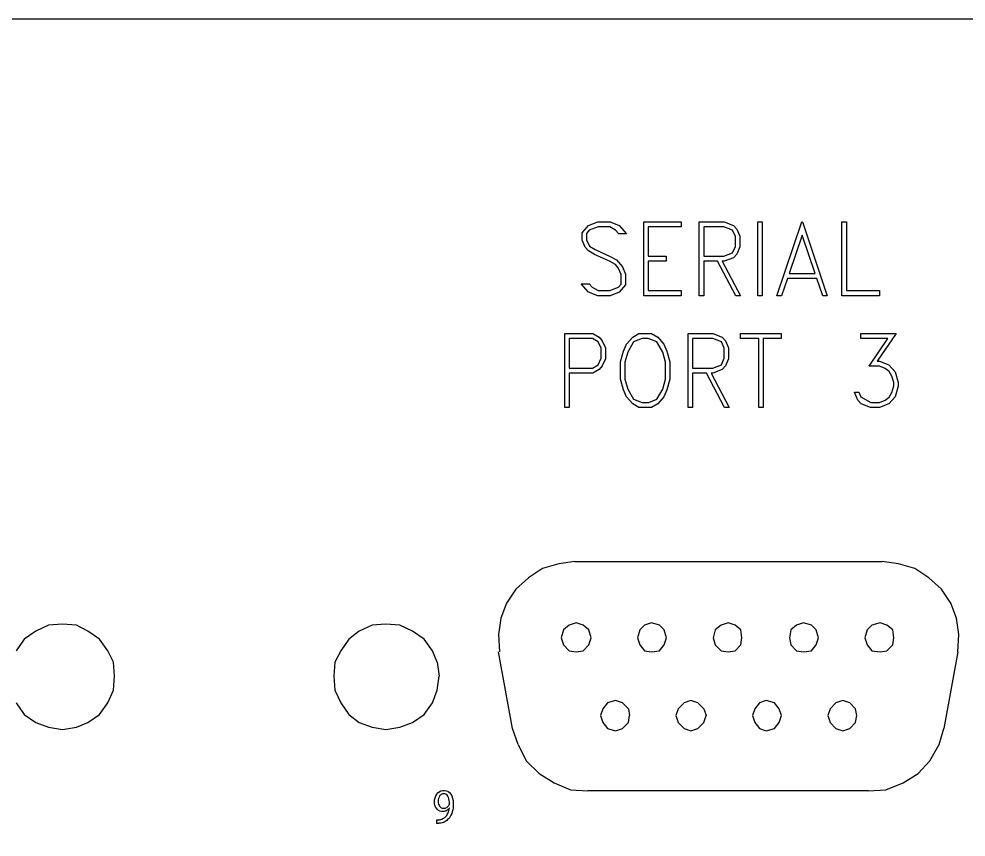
# Model space of a CAD drawing. Extents: x 3.4 to 20.6, y 5.2 to 12.5.
# Drawn here: x 18.379 to 19.74, y 11.305 to 12.482 of the extents above; entities that cross this region are included whole.
import ezdxf

# ---------------------------------------------------------------- set-up
doc = ezdxf.new("R2010")
doc.units = 0
doc.header["$MEASUREMENT"] = 0
doc.layers.get('0').update_dxf_attribs({"linetype": 'CONTINUOUS'})

msp = doc.modelspace()

# ---------------------------------------------------------------- linework, layer by layer
for points in [[(3.435, 12.4817), (20.5633, 12.4817), (20.5833, 12.48), (20.6, 12.47), (20.6133, 12.4567), (20.6217, 12.44), (20.6233, 12.4217), (20.6233, 5.5767), (20.6217, 5.5583), (20.6133, 5.5417), (20.6, 5.5283), (20.5833, 5.5183), (20.5633, 5.5167), (3.435, 5.5167)], [(19.2525, 12.1728), (19.2411, 12.1728), (19.2366, 12.1779), (19.2283, 12.1827), (19.2114, 12.1827), (19.1988, 12.1779), (19.1949, 12.1734), (19.1949, 12.1643), (19.199, 12.155), (19.2073, 12.1502), (19.2289, 12.1403), (19.2378, 12.1354), (19.2467, 12.1252), (19.2511, 12.1149), (19.2511, 12.0993), (19.242, 12.0889), (19.2287, 12.0838), (19.2111, 12.0838), (19.1978, 12.0889), (19.1873, 12.1009), (19.1986, 12.1009), (19.2032, 12.0958), (19.2115, 12.091), (19.2284, 12.091), (19.241, 12.0958), (19.2449, 12.1002), (19.2449, 12.1143), (19.2406, 12.1238), (19.2366, 12.1284), (19.228, 12.1334), (19.2065, 12.1432), (19.1977, 12.1482), (19.1931, 12.1535), (19.1886, 12.1637), (19.1886, 12.1743), (19.1978, 12.1848), (19.2111, 12.1899), (19.2287, 12.1899), (19.242, 12.1848), (19.2525, 12.1728)], [(19.331, 12.0838), (19.2771, 12.0838), (19.2771, 12.1899), (19.331, 12.1899), (19.331, 12.1827), (19.2834, 12.1827), (19.2834, 12.1404), (19.3094, 12.1404), (19.3094, 12.1332), (19.2834, 12.1332), (19.2834, 12.091), (19.331, 12.091), (19.331, 12.0838)], [(19.416, 12.0838), (19.4093, 12.0838), (19.3833, 12.1332), (19.3633, 12.1332), (19.3633, 12.0838), (19.357, 12.0838), (19.357, 12.1899), (19.3928, 12.1899), (19.4061, 12.1848), (19.4108, 12.1796), (19.4152, 12.1692), (19.4152, 12.1539), (19.4108, 12.1435), (19.4061, 12.1383), (19.3928, 12.1332), (19.39, 12.1332), (19.416, 12.0838)], [(19.4089, 12.1544), (19.4089, 12.1687), (19.4048, 12.1779), (19.3924, 12.1827), (19.3633, 12.1827), (19.3633, 12.1404), (19.3924, 12.1404), (19.4048, 12.1453), (19.4089, 12.1544)], [(19.4475, 12.0838), (19.4412, 12.0838), (19.4412, 12.1899), (19.4475, 12.1899), (19.4475, 12.0838)], [(19.5408, 12.0838), (19.5344, 12.0838), (19.5259, 12.1085), (19.4836, 12.1085), (19.4751, 12.0838), (19.4686, 12.0838), (19.5041, 12.1899), (19.5054, 12.1899), (19.5408, 12.0838)], [(19.6159, 12.0838), (19.562, 12.0838), (19.562, 12.1899), (19.5683, 12.1899), (19.5683, 12.091), (19.6159, 12.091), (19.6159, 12.0838)], [(19.5235, 12.1157), (19.5047, 12.1708), (19.486, 12.1157), (19.5235, 12.1157)], [(19.222, 11.9932), (19.2176, 11.9829), (19.213, 11.9777), (19.204, 11.9726), (19.1701, 11.9726), (19.1701, 11.9232), (19.1639, 11.9232), (19.1639, 12.0292), (19.204, 12.0292), (19.213, 12.0241), (19.2176, 12.019), (19.222, 12.0086), (19.222, 11.9932)], [(19.2158, 11.9938), (19.2158, 12.0081), (19.2116, 12.0174), (19.2035, 12.0221), (19.1701, 12.0221), (19.1701, 11.9798), (19.2035, 11.9798), (19.2116, 11.9845), (19.2158, 11.9938)], [(19.3148, 11.9637), (19.3104, 11.9486), (19.306, 11.9384), (19.2972, 11.9283), (19.2881, 11.9232), (19.2703, 11.9232), (19.2613, 11.9283), (19.2524, 11.9384), (19.2481, 11.9486), (19.2437, 11.9637), (19.2437, 11.9887), (19.2481, 12.0038), (19.2524, 12.014), (19.2613, 12.0241), (19.2703, 12.0292), (19.2881, 12.0292), (19.2972, 12.0241), (19.306, 12.014), (19.3104, 12.0038), (19.3148, 11.9887), (19.3148, 11.9637)], [(19.3086, 11.964), (19.3086, 11.9884), (19.3044, 12.0028), (19.2959, 12.0172), (19.2834, 12.0221), (19.2751, 12.0221), (19.2626, 12.0172), (19.2542, 12.0028), (19.25, 11.9884), (19.25, 11.964), (19.2542, 11.9496), (19.2626, 11.9352), (19.2751, 11.9303), (19.2845, 11.9303), (19.2959, 11.9352), (19.3044, 11.9496), (19.3086, 11.964)], [(19.3998, 11.9232), (19.3931, 11.9232), (19.3672, 11.9726), (19.3472, 11.9726), (19.3472, 11.9232), (19.3409, 11.9232), (19.3409, 12.0292), (19.3766, 12.0292), (19.3899, 12.0241), (19.3947, 12.019), (19.3991, 12.0086), (19.3991, 11.9932), (19.3947, 11.9829), (19.3899, 11.9777), (19.3766, 11.9726), (19.3739, 11.9726), (19.3998, 11.9232)], [(19.3928, 11.9938), (19.3928, 12.0081), (19.3887, 12.0172), (19.3763, 12.0221), (19.3472, 12.0221), (19.3472, 11.9798), (19.3763, 11.9798), (19.3887, 11.9846), (19.3928, 11.9938)], [(19.4745, 12.0221), (19.4486, 12.0221), (19.4486, 11.9232), (19.4423, 11.9232), (19.4423, 12.0221), (19.4164, 12.0221), (19.4164, 12.0292), (19.4745, 12.0292), (19.4745, 12.0221)], [(19.6429, 11.9538), (19.6385, 11.9386), (19.6295, 11.9283), (19.6161, 11.9232), (19.6029, 11.9232), (19.5896, 11.9283), (19.5849, 11.9335), (19.5798, 11.9452), (19.5863, 11.9452), (19.5893, 11.9383), (19.6033, 11.9303), (19.6159, 11.9303), (19.6242, 11.9337), (19.63, 11.938), (19.6338, 11.9446), (19.6367, 11.9541), (19.6367, 11.9588), (19.6338, 11.9682), (19.63, 11.9749), (19.6242, 11.9792), (19.6159, 11.9825), (19.6011, 11.9825), (19.6278, 12.0221), (19.5891, 12.0221), (19.5891, 12.0292), (19.64, 12.0292), (19.6128, 11.9897), (19.6161, 11.9897), (19.6295, 11.9846), (19.6385, 11.9743), (19.6429, 11.959), (19.6429, 11.9538)], [(19.1783, 11.7017), (19.155, 11.6983), (19.1317, 11.6917), (19.1117, 11.6783), (19.0933, 11.6617), (19.08, 11.6417), (19.0717, 11.62), (19.0683, 11.5967), (19.07, 11.5717)], [(19.1783, 11.7017), (19.62, 11.7017)], [(19.7283, 11.5717), (19.73, 11.5967), (19.7267, 11.62), (19.7183, 11.6417), (19.705, 11.6617), (19.6867, 11.6783), (19.6667, 11.6917), (19.6433, 11.6983), (19.62, 11.7017)], [(18.5167, 11.5367), (18.515, 11.5567), (18.5067, 11.5733), (18.495, 11.59), (18.4783, 11.6017), (18.4617, 11.61), (18.4417, 11.6117), (18.4217, 11.61), (18.4033, 11.6017), (18.3867, 11.59), (18.375, 11.5733)], [(18.98, 11.5567), (18.9733, 11.5733), (18.9617, 11.59), (18.945, 11.6017), (18.9267, 11.61), (18.9067, 11.6117), (18.8867, 11.61), (18.8683, 11.6017), (18.8533, 11.59), (18.8417, 11.5733), (18.8333, 11.5567), (18.8317, 11.5367), (18.8333, 11.5167), (18.8417, 11.4983), (18.8533, 11.4817), (18.8683, 11.47), (18.8867, 11.4633), (18.9067, 11.46), (18.9267, 11.4633), (18.945, 11.47), (18.9617, 11.4817), (18.9733, 11.4983), (18.98, 11.5167), (18.9833, 11.5367)], [(19.2017, 11.5917), (19.1983, 11.6033), (19.19, 11.61), (19.18, 11.6133), (19.17, 11.61), (19.1617, 11.6033), (19.1583, 11.5917), (19.1617, 11.5817), (19.17, 11.5733), (19.18, 11.5717), (19.19, 11.5733), (19.1983, 11.5817), (19.2017, 11.5917)], [(19.31, 11.5917), (19.3067, 11.6033), (19.3, 11.61), (19.2883, 11.6133), (19.2783, 11.61), (19.2717, 11.6033), (19.2683, 11.5917), (19.2717, 11.5817), (19.2783, 11.5733), (19.2883, 11.5717), (19.3, 11.5733), (19.3067, 11.5817), (19.31, 11.5917)], [(19.4183, 11.5917), (19.4167, 11.6033), (19.4083, 11.61), (19.3983, 11.6133), (19.3883, 11.61), (19.38, 11.6033), (19.3767, 11.5917), (19.38, 11.5817), (19.3883, 11.5733), (19.3983, 11.5717), (19.4083, 11.5733), (19.4167, 11.5817), (19.4183, 11.5917)], [(19.5283, 11.5917), (19.525, 11.6033), (19.5183, 11.61), (19.5067, 11.6133), (19.4967, 11.61), (19.4883, 11.6033), (19.4867, 11.5917), (19.4883, 11.5817), (19.4967, 11.5733), (19.5067, 11.5717), (19.5183, 11.5733), (19.525, 11.5817), (19.5283, 11.5917)], [(19.6367, 11.5917), (19.635, 11.6033), (19.6267, 11.61), (19.6167, 11.6133), (19.605, 11.61), (19.5983, 11.6033), (19.595, 11.5917), (19.5983, 11.5817), (19.605, 11.5733), (19.6167, 11.5717), (19.6267, 11.5733), (19.635, 11.5817), (19.6367, 11.5917)], [(19.0883, 11.4617), (19.0683, 11.5717)], [(19.7283, 11.5717), (19.7083, 11.4617)], [(18.98, 11.5567), (18.9833, 11.5367)], [(18.375, 11.4983), (18.3867, 11.4817), (18.4033, 11.47), (18.4217, 11.4633), (18.4417, 11.46), (18.4617, 11.4633), (18.4783, 11.47), (18.495, 11.4817), (18.5067, 11.4983), (18.515, 11.5167), (18.5167, 11.5367)], [(19.255, 11.49), (19.2467, 11.4983), (19.2367, 11.5017), (19.225, 11.4983), (19.2183, 11.49), (19.215, 11.48), (19.2183, 11.47), (19.225, 11.4617), (19.2367, 11.4583), (19.2467, 11.4617), (19.255, 11.47), (19.2567, 11.48)], [(19.255, 11.49), (19.2567, 11.48)], [(19.3633, 11.49), (19.355, 11.4983), (19.345, 11.5017), (19.335, 11.4983), (19.3267, 11.49), (19.3233, 11.48), (19.3267, 11.47), (19.335, 11.4617), (19.345, 11.4583), (19.355, 11.4617), (19.3633, 11.47), (19.3667, 11.48)], [(19.3633, 11.49), (19.3667, 11.48)], [(19.475, 11.48), (19.4717, 11.49), (19.465, 11.4983), (19.4533, 11.5017), (19.4433, 11.4983), (19.4367, 11.49), (19.4333, 11.48), (19.4367, 11.47), (19.4433, 11.4617), (19.4533, 11.4583), (19.465, 11.4617), (19.4717, 11.47), (19.475, 11.48)], [(19.5833, 11.48), (19.5817, 11.49), (19.5733, 11.4983), (19.5633, 11.5017), (19.5533, 11.4983), (19.545, 11.49), (19.5417, 11.48), (19.545, 11.47), (19.5533, 11.4617), (19.5633, 11.4583), (19.5733, 11.4617), (19.5817, 11.47), (19.5833, 11.48)], [(19.0967, 11.4383), (19.0883, 11.4617)], [(19.6, 11.3717), (19.625, 11.3733), (19.65, 11.3833), (19.6717, 11.3967), (19.6883, 11.415), (19.7017, 11.4383), (19.7083, 11.4617)], [(19.0967, 11.4383), (19.1083, 11.415), (19.1267, 11.3967), (19.1483, 11.3833), (19.1717, 11.3733), (19.1967, 11.3717)], [(19.6, 11.3717), (19.1967, 11.3717)]]:
    msp.add_lwpolyline(points)
for points in [[(18.9797, 11.3302), (18.9801, 11.3302), (18.9806, 11.3302), (18.981, 11.3302), (18.9815, 11.3302), (18.982, 11.3302), (18.9825, 11.3303), (18.9831, 11.3303), (18.9837, 11.3304), (18.9845, 11.3305), (18.9856, 11.3307), (18.9866, 11.331), (18.9876, 11.3314), (18.9886, 11.3319), (18.9896, 11.3325), (18.9905, 11.3331), (18.9914, 11.3338), (18.9923, 11.3346), (18.9931, 11.3355), (18.994, 11.3366), (18.9948, 11.3378), (18.9955, 11.3391), (18.9961, 11.3404), (18.9967, 11.3419), (18.9972, 11.3435), (18.9976, 11.3453), (18.9979, 11.3471), (18.9978, 11.3471), (18.9978, 11.3471), (18.9978, 11.3471), (18.9978, 11.3471), (18.9977, 11.3471), (18.9977, 11.3471), (18.9977, 11.3471), (18.9977, 11.3471), (18.9974, 11.3467), (18.9966, 11.3457), (18.9957, 11.3449), (18.9947, 11.3441), (18.9936, 11.3434), (18.9925, 11.3429), (18.9913, 11.3425), (18.99, 11.3423), (18.9887, 11.3421), (18.9866, 11.3422), (18.9843, 11.3428), (18.9823, 11.3438), (18.9806, 11.3451), (18.9791, 11.3468), (18.9779, 11.3488), (18.977, 11.3511), (18.9765, 11.3535), (18.9763, 11.3562), (18.9765, 11.3591), (18.9772, 11.3619), (18.9782, 11.3645), (18.9796, 11.3669), (18.9813, 11.3689), (18.9833, 11.3705), (18.9856, 11.3717), (18.9882, 11.3723), (18.991, 11.3724), (18.9936, 11.3719), (18.996, 11.3709), (18.998, 11.3693), (18.9998, 11.3672), (19.0012, 11.3646), (19.0023, 11.3616), (19.003, 11.3582), (19.0033, 11.3545), (19.0033, 11.3509), (19.003, 11.3477), (19.0026, 11.3447), (19.0019, 11.3419), (19.0011, 11.3394), (19.0001, 11.3371), (18.999, 11.3351), (18.9978, 11.3332), (18.9964, 11.3316), (18.9953, 11.3305), (18.9941, 11.3294), (18.9928, 11.3285), (18.9915, 11.3277), (18.9901, 11.327), (18.9887, 11.3264), (18.9872, 11.326), (18.9857, 11.3256), (18.9845, 11.3254), (18.9838, 11.3253), (18.9832, 11.3253), (18.9826, 11.3252), (18.982, 11.3251), (18.9814, 11.3251), (18.9809, 11.3251), (18.9804, 11.3251), (18.9799, 11.3251), (18.9797, 11.3252), (18.9797, 11.3256), (18.9797, 11.3263), (18.9797, 11.3271), (18.9797, 11.328), (18.9797, 11.3288), (18.9797, 11.3295), (18.9797, 11.33)], [(18.9817, 11.3566), (18.9818, 11.3546), (18.9822, 11.3528), (18.9829, 11.3511), (18.9837, 11.3497), (18.9848, 11.3486), (18.986, 11.3477), (18.9875, 11.3471), (18.9891, 11.3469), (18.9905, 11.3469), (18.9917, 11.3471), (18.9929, 11.3475), (18.9939, 11.348), (18.9949, 11.3487), (18.9958, 11.3495), (18.9965, 11.3503), (18.9971, 11.3513), (18.9974, 11.3518), (18.9975, 11.352), (18.9976, 11.3522), (18.9977, 11.3525), (18.9978, 11.3528), (18.9978, 11.3531), (18.9978, 11.3534), (18.9979, 11.3537), (18.9978, 11.3551), (18.9976, 11.3578), (18.9972, 11.3602), (18.9965, 11.3624), (18.9956, 11.3643), (18.9944, 11.3658), (18.9929, 11.3669), (18.9912, 11.3676), (18.9893, 11.3677), (18.9877, 11.3675), (18.9862, 11.3668), (18.9849, 11.3658), (18.9838, 11.3645), (18.9829, 11.3629), (18.9823, 11.361), (18.9818, 11.3589)]]:
    msp.add_lwpolyline(points, close=True)

doc.saveas('drawing.dxf')
